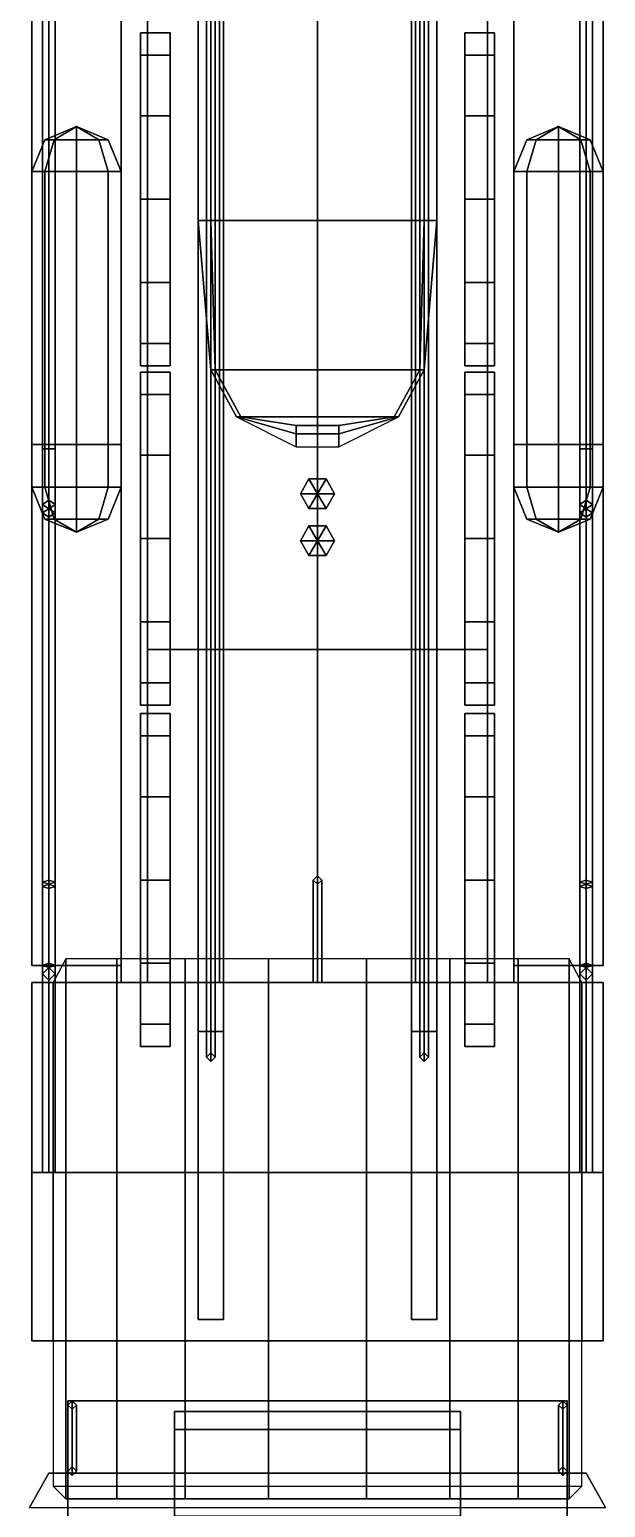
# Model space of a CAD drawing. Extents: x -1.4 to 1.4, y -13.4 to 5.2.
# Drawn here: x -1.35 to 1.35, y -6.08 to 0.84 of the extents above; entities that cross this region are included whole.
import ezdxf

# ---------------------------------------------------------------- set-up
doc = ezdxf.new("R2010")
doc.units = 0
doc.layers.get('0').update_dxf_attribs({"linetype": 'CONTINUOUS'})
doc.layers.add('WHEELS', color=2, linetype='CONTINUOUS')

msp = doc.modelspace()

# ---------------------------------------------------------------- linework, layer by layer
for points in [[(-0.7967, -3.62, 2.44), (-0.92, -3.62, 2.9), (-0.92, 3.84, 2.9), (-0.7967, 3.84, 2.44)], [(-0.46, -3.62, 2.1033), (-0.7967, -3.62, 2.44), (-0.7967, 3.84, 2.44), (-0.46, 3.84, 2.1033)], [(0, -3.62, 1.98), (-0.46, -3.62, 2.1033), (-0.46, 3.84, 2.1033), (0, 3.84, 1.98)], [(0.46, -3.62, 2.1033), (0, -3.62, 1.98), (0, 3.84, 1.98), (0.46, 3.84, 2.1033)], [(0.7967, -3.62, 2.44), (0.46, -3.62, 2.1033), (0.46, 3.84, 2.1033), (0.7967, 3.84, 2.44)], [(0.92, -3.62, 2.9), (0.7967, -3.62, 2.44), (0.7967, 3.84, 2.44), (0.92, 3.84, 2.9)], [(-1.34, 3.65, 2.3), (-1.34, 3.61, 2.25), (-1.34, -1.1, 2.25), (-1.34, -1.1, 2.3)], [(-0.92, -1.1, 2.3), (-0.92, 3.65, 2.3), (-1.34, 3.65, 2.3), (-1.34, -1.1, 2.3)], [(-0.92, -1.1, 2.25), (-0.92, 3.61, 2.25), (-0.92, 3.65, 2.3), (-0.92, -1.1, 2.3)], [(0.92, 3.65, 2.3), (0.92, 3.61, 2.25), (0.92, -1.1, 2.25), (0.92, -1.1, 2.3)], [(1.34, -1.1, 2.3), (1.34, 3.65, 2.3), (0.92, 3.65, 2.3), (0.92, -1.1, 2.3)], [(1.34, -1.1, 2.25), (1.34, 3.61, 2.25), (1.34, 3.65, 2.3), (1.34, -1.1, 2.3)], [(-0.56, 2.48, 1.19), (-0.56, 2.48, 0.33), (-0.56, -3.85, 0.33), (-0.56, -3.85, 1.19)], [(-0.44, -3.85, 1.19), (-0.44, 2.48, 1.19), (-0.56, 2.48, 1.19), (-0.56, -3.85, 1.19)], [(-0.44, -3.85, 0.33), (-0.44, 2.48, 0.33), (-0.44, 2.48, 1.19), (-0.44, -3.85, 1.19)], [(0.44, 2.48, 1.19), (0.44, 2.48, 0.33), (0.44, -3.85, 0.33), (0.44, -3.85, 1.19)], [(0.56, -3.85, 1.19), (0.56, 2.48, 1.19), (0.44, 2.48, 1.19), (0.44, -3.85, 1.19)], [(0.56, -3.85, 0.33), (0.56, 2.48, 0.33), (0.56, 2.48, 1.19), (0.56, -3.85, 1.19)], [(-0.92, -3.62, 2.9), (-0.7967, -3.62, 3.39), (-0.7967, 2.28, 3.39), (-0.92, 2.28, 2.9)], [(-0.7967, -2.06, 3.39), (-0.46, -2.06, 3.7267), (-0.46, 2.28, 3.7267), (-0.7967, 2.28, 3.39)], [(-0.52, -3.97, 0.22), (-0.5, -3.95, 0.24), (-0.5, 2.27, 0.24), (-0.52, 2.27, 0.22)], [(-0.5, -3.99, 0.2), (-0.52, -3.97, 0.22), (-0.52, 2.27, 0.22), (-0.5, 2.27, 0.2)], [(-0.5, -3.95, 0.24), (-0.48, -3.97, 0.22), (-0.48, 2.27, 0.22), (-0.5, 2.27, 0.24)], [(-0.48, -3.97, 0.22), (-0.5, -3.99, 0.2), (-0.5, 2.27, 0.2), (-0.48, 2.27, 0.22)], [(-0.46, -2.06, 3.7267), (0, -2.06, 3.85), (0, 2.28, 3.85), (-0.46, 2.28, 3.7267)], [(0, -2.06, 3.85), (0.46, -2.06, 3.7267), (0.46, 2.28, 3.7267), (0, 2.28, 3.85)], [(0.46, -2.06, 3.7267), (0.7967, -2.06, 3.39), (0.7967, 2.28, 3.39), (0.46, 2.28, 3.7267)], [(0.48, -3.97, 0.22), (0.5, -3.95, 0.24), (0.5, 2.27, 0.24), (0.48, 2.27, 0.22)], [(0.5, -3.99, 0.2), (0.48, -3.97, 0.22), (0.48, 2.27, 0.22), (0.5, 2.27, 0.2)], [(0.5, -3.95, 0.24), (0.52, -3.97, 0.22), (0.52, 2.27, 0.22), (0.5, 2.27, 0.24)], [(0.52, -3.97, 0.22), (0.5, -3.99, 0.2), (0.5, 2.27, 0.2), (0.52, 2.27, 0.22)], [(0.7967, -3.62, 3.39), (0.92, -3.62, 2.9), (0.92, 2.28, 2.9), (0.7967, 2.28, 3.39)], [(-0.56, 1.65, 3.93), (-0.56, 1.65, 3.62), (-0.56, -0.05, 3.62), (-0.56, -0.05, 3.93)], [(-0.5, 1.59, 3.98), (-0.56, 1.65, 3.93), (-0.56, -0.05, 3.93), (-0.5, -0.05, 3.98)], [(0.56, -0.05, 3.93), (0.56, 1.65, 3.93), (0.5, 1.59, 3.98), (0.5, -0.05, 3.98)], [(0.56, -0.05, 3.62), (0.56, 1.65, 3.62), (0.56, 1.65, 3.93), (0.56, -0.05, 3.93)], [(0.5, -0.05, 3.98), (0.5, 1.59, 3.98), (-0.5, 1.59, 3.98), (-0.5, -0.05, 3.98)], [(-1.13, 0.39, 1.88), (-1.235, 0.3285, 1.775), (-1.2785, 0.3285, 1.88), (-1.13, 0.39, 1.88)], [(-1.13, 0.39, 1.88), (-1.2785, 0.3285, 1.88), (-1.235, 0.3285, 1.985), (-1.13, 0.39, 1.88)], [(-1.13, 0.39, 1.88), (-1.13, 0.3285, 1.7315), (-1.235, 0.3285, 1.775), (-1.13, 0.39, 1.88)], [(-1.13, 0.39, 1.88), (-1.235, 0.3285, 1.985), (-1.13, 0.3285, 2.0285), (-1.13, 0.39, 1.88)], [(-1.13, 0.39, 1.88), (-0.9815, 0.3285, 1.88), (-1.025, 0.3285, 1.775), (-1.13, 0.39, 1.88)], [(-1.13, 0.39, 1.88), (-1.025, 0.3285, 1.775), (-1.13, 0.3285, 1.7315), (-1.13, 0.39, 1.88)], [(-1.13, 0.39, 1.88), (-1.13, 0.3285, 2.0285), (-1.025, 0.3285, 1.985), (-1.13, 0.39, 1.88)], [(-1.13, 0.39, 1.88), (-1.025, 0.3285, 1.985), (-0.9815, 0.3285, 1.88), (-1.13, 0.39, 1.88)], [(1.13, 0.39, 1.88), (1.025, 0.3285, 1.775), (0.9815, 0.3285, 1.88), (1.13, 0.39, 1.88)], [(1.13, 0.39, 1.88), (0.9815, 0.3285, 1.88), (1.025, 0.3285, 1.985), (1.13, 0.39, 1.88)], [(1.13, 0.39, 1.88), (1.13, 0.3285, 1.7315), (1.025, 0.3285, 1.775), (1.13, 0.39, 1.88)], [(1.13, 0.39, 1.88), (1.025, 0.3285, 1.985), (1.13, 0.3285, 2.0285), (1.13, 0.39, 1.88)], [(1.13, 0.39, 1.88), (1.2785, 0.3285, 1.88), (1.235, 0.3285, 1.775), (1.13, 0.39, 1.88)], [(1.13, 0.39, 1.88), (1.235, 0.3285, 1.775), (1.13, 0.3285, 1.7315), (1.13, 0.39, 1.88)], [(1.13, 0.39, 1.88), (1.13, 0.3285, 2.0285), (1.235, 0.3285, 1.985), (1.13, 0.39, 1.88)], [(1.13, 0.39, 1.88), (1.235, 0.3285, 1.985), (1.2785, 0.3285, 1.88), (1.13, 0.39, 1.88)], [(-1.235, 0.3285, 1.775), (-1.2785, 0.18, 1.7315), (-1.34, 0.18, 1.88), (-1.2785, 0.3285, 1.88)], [(-1.2785, 0.3285, 1.88), (-1.34, 0.18, 1.88), (-1.2785, 0.18, 2.0285), (-1.235, 0.3285, 1.985)], [(-1.13, 0.3285, 1.7315), (-1.13, 0.18, 1.67), (-1.2785, 0.18, 1.7315), (-1.235, 0.3285, 1.775)], [(-1.235, 0.3285, 1.985), (-1.2785, 0.18, 2.0285), (-1.13, 0.18, 2.09), (-1.13, 0.3285, 2.0285)], [(-1.025, 0.3285, 1.775), (-0.9815, 0.18, 1.7315), (-1.13, 0.18, 1.67), (-1.13, 0.3285, 1.7315)], [(-1.13, 0.3285, 2.0285), (-1.13, 0.18, 2.09), (-0.9815, 0.18, 2.0285), (-1.025, 0.3285, 1.985)], [(-0.9815, 0.3285, 1.88), (-0.92, 0.18, 1.88), (-0.9815, 0.18, 1.7315), (-1.025, 0.3285, 1.775)], [(-1.025, 0.3285, 1.985), (-0.9815, 0.18, 2.0285), (-0.92, 0.18, 1.88), (-0.9815, 0.3285, 1.88)], [(1.025, 0.3285, 1.775), (0.9815, 0.18, 1.7315), (0.92, 0.18, 1.88), (0.9815, 0.3285, 1.88)], [(0.9815, 0.3285, 1.88), (0.92, 0.18, 1.88), (0.9815, 0.18, 2.0285), (1.025, 0.3285, 1.985)], [(1.13, 0.3285, 1.7315), (1.13, 0.18, 1.67), (0.9815, 0.18, 1.7315), (1.025, 0.3285, 1.775)], [(1.025, 0.3285, 1.985), (0.9815, 0.18, 2.0285), (1.13, 0.18, 2.09), (1.13, 0.3285, 2.0285)], [(1.235, 0.3285, 1.775), (1.2785, 0.18, 1.7315), (1.13, 0.18, 1.67), (1.13, 0.3285, 1.7315)], [(1.13, 0.3285, 2.0285), (1.13, 0.18, 2.09), (1.2785, 0.18, 2.0285), (1.235, 0.3285, 1.985)], [(1.2785, 0.3285, 1.88), (1.34, 0.18, 1.88), (1.2785, 0.18, 1.7315), (1.235, 0.3285, 1.775)], [(1.235, 0.3285, 1.985), (1.2785, 0.18, 2.0285), (1.34, 0.18, 1.88), (1.2785, 0.3285, 1.88)], [(-1.34, -1.3, 1.88), (-1.2785, -1.3, 2.0285), (-1.2785, 0.18, 2.0285), (-1.34, 0.18, 1.88)], [(-1.2785, -1.3, 1.7315), (-1.34, -1.3, 1.88), (-1.34, 0.18, 1.88), (-1.2785, 0.18, 1.7315)], [(-1.2785, -1.3, 2.0285), (-1.13, -1.3, 2.09), (-1.13, 0.18, 2.09), (-1.2785, 0.18, 2.0285)], [(-1.13, -1.3, 1.67), (-1.2785, -1.3, 1.7315), (-1.2785, 0.18, 1.7315), (-1.13, 0.18, 1.67)], [(-1.13, -1.3, 2.09), (-0.9815, -1.3, 2.0285), (-0.9815, 0.18, 2.0285), (-1.13, 0.18, 2.09)], [(-0.9815, -1.3, 1.7315), (-1.13, -1.3, 1.67), (-1.13, 0.18, 1.67), (-0.9815, 0.18, 1.7315)], [(-0.9815, -1.3, 2.0285), (-0.92, -1.3, 1.88), (-0.92, 0.18, 1.88), (-0.9815, 0.18, 2.0285)], [(-0.92, -1.3, 1.88), (-0.9815, -1.3, 1.7315), (-0.9815, 0.18, 1.7315), (-0.92, 0.18, 1.88)], [(0.92, -1.3, 1.88), (0.9815, -1.3, 2.0285), (0.9815, 0.18, 2.0285), (0.92, 0.18, 1.88)], [(0.9815, -1.3, 1.7315), (0.92, -1.3, 1.88), (0.92, 0.18, 1.88), (0.9815, 0.18, 1.7315)], [(0.9815, -1.3, 2.0285), (1.13, -1.3, 2.09), (1.13, 0.18, 2.09), (0.9815, 0.18, 2.0285)], [(1.13, -1.3, 1.67), (0.9815, -1.3, 1.7315), (0.9815, 0.18, 1.7315), (1.13, 0.18, 1.67)], [(1.13, -1.3, 2.09), (1.2785, -1.3, 2.0285), (1.2785, 0.18, 2.0285), (1.13, 0.18, 2.09)], [(1.2785, -1.3, 1.7315), (1.13, -1.3, 1.67), (1.13, 0.18, 1.67), (1.2785, 0.18, 1.7315)], [(1.2785, -1.3, 2.0285), (1.34, -1.3, 1.88), (1.34, 0.18, 1.88), (1.2785, 0.18, 2.0285)], [(1.34, -1.3, 1.88), (1.2785, -1.3, 1.7315), (1.2785, 0.18, 1.7315), (1.34, 0.18, 1.88)], [(-0.56, -0.05, 3.93), (-0.56, -0.05, 3.62), (-0.5, -0.75, 3.68), (-0.5, -0.75, 3.93)], [(-0.5, -0.05, 3.98), (-0.56, -0.05, 3.93), (-0.5, -0.75, 3.93), (-0.48, -0.75, 3.98)], [(0.48, -0.75, 3.98), (0.5, -0.05, 3.98), (-0.5, -0.05, 3.98), (-0.48, -0.75, 3.98)], [(0.5, -0.75, 3.93), (0.56, -0.05, 3.93), (0.5, -0.05, 3.98), (0.48, -0.75, 3.98)], [(0.5, -0.75, 3.68), (0.56, -0.05, 3.62), (0.56, -0.05, 3.93), (0.5, -0.75, 3.93)], [(-0.5, -0.75, 3.68), (-0.38, -0.97, 3.74), (-0.38, -0.97, 3.93), (-0.5, -0.75, 3.93)], [(-0.5, -0.75, 3.93), (-0.38, -0.97, 3.93), (-0.36, -0.97, 3.98), (-0.48, -0.75, 3.98)], [(-0.48, -0.75, 3.98), (-0.36, -0.97, 3.98), (0.36, -0.97, 3.98), (0.48, -0.75, 3.98)], [(0.36, -0.97, 3.98), (0.38, -0.97, 3.93), (0.5, -0.75, 3.93), (0.48, -0.75, 3.98)], [(0.38, -0.97, 3.93), (0.38, -0.97, 3.74), (0.5, -0.75, 3.68), (0.5, -0.75, 3.93)], [(-0.38, -0.97, 3.93), (-0.38, -0.97, 3.74), (-0.1, -1.11, 3.85), (-0.1, -1.05, 3.93)], [(-0.36, -0.97, 3.98), (-0.38, -0.97, 3.93), (-0.1, -1.05, 3.93), (-0.1, -1.01, 3.98)], [(0.1, -1.01, 3.98), (0.36, -0.97, 3.98), (-0.36, -0.97, 3.98), (-0.1, -1.01, 3.98)], [(-0.1, -1.01, 3.98), (-0.1, -1.05, 3.93), (0.1, -1.05, 3.93), (0.1, -1.01, 3.98)], [(0.1, -1.11, 3.85), (0.38, -0.97, 3.74), (0.38, -0.97, 3.93), (0.1, -1.05, 3.93)], [(0.1, -1.05, 3.93), (0.38, -0.97, 3.93), (0.36, -0.97, 3.98), (0.1, -1.01, 3.98)], [(-1.34, -1.1, 2.49), (-1.34, -1.1, 2.44), (-1.34, -3.54, 2.44), (-1.34, -3.54, 2.49)], [(-0.92, -1.1, 2.49), (-0.92, -1.1, 2.3), (-1.34, -1.1, 2.3), (-1.34, -1.1, 2.49)], [(-0.92, -3.54, 2.49), (-0.92, -1.1, 2.49), (-1.34, -1.1, 2.49), (-1.34, -3.54, 2.49)], [(-0.92, -3.54, 2.44), (-0.92, -1.1, 2.44), (-0.92, -1.1, 2.49), (-0.92, -3.54, 2.49)], [(-0.1, -1.05, 3.93), (-0.1, -1.11, 3.85), (0.1, -1.11, 3.85), (0.1, -1.05, 3.93)], [(1.34, -1.1, 2.49), (1.34, -1.1, 2.3), (0.92, -1.1, 2.3), (0.92, -1.1, 2.49)], [(0.92, -1.1, 2.49), (0.92, -1.1, 2.44), (0.92, -3.54, 2.44), (0.92, -3.54, 2.49)], [(1.34, -3.54, 2.49), (1.34, -1.1, 2.49), (0.92, -1.1, 2.49), (0.92, -3.54, 2.49)], [(1.34, -3.54, 2.44), (1.34, -1.1, 2.44), (1.34, -1.1, 2.49), (1.34, -3.54, 2.49)], [(-1.29, -1.42, 2.26), (-1.26, -1.4, 2.29), (-1.26, -1.12, 2.13), (-1.29, -1.12, 2.1)], [(-1.26, -1.44, 2.23), (-1.29, -1.42, 2.26), (-1.29, -1.12, 2.1), (-1.26, -1.12, 2.07)], [(-1.29, -1.38, 2.32), (-1.26, -1.36, 2.35), (-1.26, -1.12, 2.19), (-1.29, -1.12, 2.16)], [(-1.26, -1.4, 2.29), (-1.29, -1.38, 2.32), (-1.29, -1.12, 2.16), (-1.26, -1.12, 2.13)], [(-1.26, -1.4, 2.29), (-1.23, -1.42, 2.26), (-1.23, -1.12, 2.1), (-1.26, -1.12, 2.13)], [(-1.23, -1.42, 2.26), (-1.26, -1.44, 2.23), (-1.26, -1.12, 2.07), (-1.23, -1.12, 2.1)], [(-1.26, -1.36, 2.35), (-1.23, -1.38, 2.32), (-1.23, -1.12, 2.16), (-1.26, -1.12, 2.19)], [(-1.23, -1.38, 2.32), (-1.26, -1.4, 2.29), (-1.26, -1.12, 2.13), (-1.23, -1.12, 2.16)], [(1.23, -1.42, 2.26), (1.26, -1.4, 2.29), (1.26, -1.12, 2.13), (1.23, -1.12, 2.1)], [(1.26, -1.44, 2.23), (1.23, -1.42, 2.26), (1.23, -1.12, 2.1), (1.26, -1.12, 2.07)], [(1.23, -1.38, 2.32), (1.26, -1.36, 2.35), (1.26, -1.12, 2.19), (1.23, -1.12, 2.16)], [(1.26, -1.4, 2.29), (1.23, -1.38, 2.32), (1.23, -1.12, 2.16), (1.26, -1.12, 2.13)], [(1.26, -1.4, 2.29), (1.29, -1.42, 2.26), (1.29, -1.12, 2.1), (1.26, -1.12, 2.13)], [(1.29, -1.42, 2.26), (1.26, -1.44, 2.23), (1.26, -1.12, 2.07), (1.29, -1.12, 2.1)], [(1.26, -1.36, 2.35), (1.29, -1.38, 2.32), (1.29, -1.12, 2.16), (1.26, -1.12, 2.19)], [(1.29, -1.38, 2.32), (1.26, -1.4, 2.29), (1.26, -1.12, 2.13), (1.29, -1.12, 2.16)], [(-1.235, -1.4485, 1.985), (-1.2785, -1.3, 2.0285), (-1.34, -1.3, 1.88), (-1.2785, -1.4485, 1.88)], [(-1.2785, -1.4485, 1.88), (-1.34, -1.3, 1.88), (-1.2785, -1.3, 1.7315), (-1.235, -1.4485, 1.775)], [(-1.13, -1.4485, 2.0285), (-1.13, -1.3, 2.09), (-1.2785, -1.3, 2.0285), (-1.235, -1.4485, 1.985)], [(-1.235, -1.4485, 1.775), (-1.2785, -1.3, 1.7315), (-1.13, -1.3, 1.67), (-1.13, -1.4485, 1.7315)], [(-1.025, -1.4485, 1.985), (-0.9815, -1.3, 2.0285), (-1.13, -1.3, 2.09), (-1.13, -1.4485, 2.0285)], [(-1.13, -1.4485, 1.7315), (-1.13, -1.3, 1.67), (-0.9815, -1.3, 1.7315), (-1.025, -1.4485, 1.775)], [(-0.9815, -1.4485, 1.88), (-0.92, -1.3, 1.88), (-0.9815, -1.3, 2.0285), (-1.025, -1.4485, 1.985)], [(-1.025, -1.4485, 1.775), (-0.9815, -1.3, 1.7315), (-0.92, -1.3, 1.88), (-0.9815, -1.4485, 1.88)], [(-0.04, -1.2607, 3.83), (-0.08, -1.33, 3.82), (-0.08, -1.33, 3.92), (-0.04, -1.2607, 3.92)], [(-0.04, -1.2607, 3.92), (-0.08, -1.33, 3.92), (0, -1.33, 4.02)], [(0.04, -1.2607, 3.83), (-0.04, -1.2607, 3.83), (-0.04, -1.2607, 3.92), (0.04, -1.2607, 3.92)], [(0.04, -1.2607, 3.92), (-0.04, -1.2607, 3.92), (0, -1.33, 4.02)], [(0.08, -1.33, 3.92), (0.04, -1.2607, 3.92), (0, -1.33, 4.02)], [(0.08, -1.33, 3.82), (0.04, -1.2607, 3.83), (0.04, -1.2607, 3.92), (0.08, -1.33, 3.92)], [(1.025, -1.4485, 1.985), (0.9815, -1.3, 2.0285), (0.92, -1.3, 1.88), (0.9815, -1.4485, 1.88)], [(0.9815, -1.4485, 1.88), (0.92, -1.3, 1.88), (0.9815, -1.3, 1.7315), (1.025, -1.4485, 1.775)], [(1.13, -1.4485, 2.0285), (1.13, -1.3, 2.09), (0.9815, -1.3, 2.0285), (1.025, -1.4485, 1.985)], [(1.025, -1.4485, 1.775), (0.9815, -1.3, 1.7315), (1.13, -1.3, 1.67), (1.13, -1.4485, 1.7315)], [(1.235, -1.4485, 1.985), (1.2785, -1.3, 2.0285), (1.13, -1.3, 2.09), (1.13, -1.4485, 2.0285)], [(1.13, -1.4485, 1.7315), (1.13, -1.3, 1.67), (1.2785, -1.3, 1.7315), (1.235, -1.4485, 1.775)], [(1.2785, -1.4485, 1.88), (1.34, -1.3, 1.88), (1.2785, -1.3, 2.0285), (1.235, -1.4485, 1.985)], [(1.235, -1.4485, 1.775), (1.2785, -1.3, 1.7315), (1.34, -1.3, 1.88), (1.2785, -1.4485, 1.88)], [(-1.29, -3.17, 2.32), (-1.26, -3.18, 2.35), (-1.26, -1.36, 2.35), (-1.29, -1.38, 2.32)], [(-1.26, -3.16, 2.29), (-1.29, -3.17, 2.32), (-1.29, -1.38, 2.32), (-1.26, -1.4, 2.29)], [(-1.26, -3.18, 2.35), (-1.23, -3.17, 2.32), (-1.23, -1.38, 2.32), (-1.26, -1.36, 2.35)], [(-1.23, -3.17, 2.32), (-1.26, -3.16, 2.29), (-1.26, -1.4, 2.29), (-1.23, -1.38, 2.32)], [(-0.08, -1.33, 3.82), (-0.04, -1.3993, 3.83), (-0.04, -1.3993, 3.92), (-0.08, -1.33, 3.92)], [(-0.08, -1.33, 3.92), (-0.04, -1.3993, 3.92), (0, -1.33, 4.02)], [(-0.04, -1.3993, 3.92), (0.04, -1.3993, 3.92), (0, -1.33, 4.02)], [(0.04, -1.3993, 3.92), (0.08, -1.33, 3.92), (0, -1.33, 4.02)], [(0.04, -1.3993, 3.83), (0.08, -1.33, 3.82), (0.08, -1.33, 3.92), (0.04, -1.3993, 3.92)], [(1.23, -3.17, 2.32), (1.26, -3.18, 2.35), (1.26, -1.36, 2.35), (1.23, -1.38, 2.32)], [(1.26, -3.16, 2.29), (1.23, -3.17, 2.32), (1.23, -1.38, 2.32), (1.26, -1.4, 2.29)], [(1.26, -3.18, 2.35), (1.29, -3.17, 2.32), (1.29, -1.38, 2.32), (1.26, -1.36, 2.35)], [(1.29, -3.17, 2.32), (1.26, -3.16, 2.29), (1.26, -1.4, 2.29), (1.29, -1.38, 2.32)], [(-1.29, -3.15, 2.26), (-1.26, -3.16, 2.29), (-1.26, -1.4, 2.29), (-1.29, -1.42, 2.26)], [(-1.26, -3.14, 2.23), (-1.29, -3.15, 2.26), (-1.29, -1.42, 2.26), (-1.26, -1.44, 2.23)], [(-1.13, -1.51, 1.88), (-1.235, -1.4485, 1.985), (-1.2785, -1.4485, 1.88), (-1.13, -1.51, 1.88)], [(-1.13, -1.51, 1.88), (-1.2785, -1.4485, 1.88), (-1.235, -1.4485, 1.775), (-1.13, -1.51, 1.88)], [(-1.26, -3.16, 2.29), (-1.23, -3.15, 2.26), (-1.23, -1.42, 2.26), (-1.26, -1.4, 2.29)], [(-1.23, -3.15, 2.26), (-1.26, -3.14, 2.23), (-1.26, -1.44, 2.23), (-1.23, -1.42, 2.26)], [(-1.13, -1.51, 1.88), (-1.13, -1.4485, 2.0285), (-1.235, -1.4485, 1.985), (-1.13, -1.51, 1.88)], [(-1.13, -1.51, 1.88), (-1.235, -1.4485, 1.775), (-1.13, -1.4485, 1.7315), (-1.13, -1.51, 1.88)], [(-1.13, -1.51, 1.88), (-0.9815, -1.4485, 1.88), (-1.025, -1.4485, 1.985), (-1.13, -1.51, 1.88)], [(-1.13, -1.51, 1.88), (-1.025, -1.4485, 1.985), (-1.13, -1.4485, 2.0285), (-1.13, -1.51, 1.88)], [(-1.13, -1.51, 1.88), (-1.13, -1.4485, 1.7315), (-1.025, -1.4485, 1.775), (-1.13, -1.51, 1.88)], [(-1.13, -1.51, 1.88), (-1.025, -1.4485, 1.775), (-0.9815, -1.4485, 1.88), (-1.13, -1.51, 1.88)], [(-0.04, -1.3993, 3.83), (0.04, -1.3993, 3.83), (0.04, -1.3993, 3.92), (-0.04, -1.3993, 3.92)], [(1.13, -1.51, 1.88), (1.025, -1.4485, 1.985), (0.9815, -1.4485, 1.88), (1.13, -1.51, 1.88)], [(1.13, -1.51, 1.88), (0.9815, -1.4485, 1.88), (1.025, -1.4485, 1.775), (1.13, -1.51, 1.88)], [(1.13, -1.51, 1.88), (1.13, -1.4485, 2.0285), (1.025, -1.4485, 1.985), (1.13, -1.51, 1.88)], [(1.13, -1.51, 1.88), (1.025, -1.4485, 1.775), (1.13, -1.4485, 1.7315), (1.13, -1.51, 1.88)], [(1.13, -1.51, 1.88), (1.2785, -1.4485, 1.88), (1.235, -1.4485, 1.985), (1.13, -1.51, 1.88)], [(1.13, -1.51, 1.88), (1.235, -1.4485, 1.985), (1.13, -1.4485, 2.0285), (1.13, -1.51, 1.88)], [(1.13, -1.51, 1.88), (1.13, -1.4485, 1.7315), (1.235, -1.4485, 1.775), (1.13, -1.51, 1.88)], [(1.13, -1.51, 1.88), (1.235, -1.4485, 1.775), (1.2785, -1.4485, 1.88), (1.13, -1.51, 1.88)], [(1.23, -3.15, 2.26), (1.26, -3.16, 2.29), (1.26, -1.4, 2.29), (1.23, -1.42, 2.26)], [(1.26, -3.14, 2.23), (1.23, -3.15, 2.26), (1.23, -1.42, 2.26), (1.26, -1.44, 2.23)], [(1.26, -3.16, 2.29), (1.29, -3.15, 2.26), (1.29, -1.42, 2.26), (1.26, -1.4, 2.29)], [(1.29, -3.15, 2.26), (1.26, -3.14, 2.23), (1.26, -1.44, 2.23), (1.29, -1.42, 2.26)], [(-0.04, -1.4807, 3.83), (-0.08, -1.55, 3.82), (-0.08, -1.55, 3.92), (-0.04, -1.4807, 3.92)], [(-0.04, -1.4807, 3.92), (-0.08, -1.55, 3.92), (0, -1.55, 4.02)], [(0.04, -1.4807, 3.83), (-0.04, -1.4807, 3.83), (-0.04, -1.4807, 3.92), (0.04, -1.4807, 3.92)], [(0.04, -1.4807, 3.92), (-0.04, -1.4807, 3.92), (0, -1.55, 4.02)], [(0.08, -1.55, 3.92), (0.04, -1.4807, 3.92), (0, -1.55, 4.02)], [(0.08, -1.55, 3.82), (0.04, -1.4807, 3.83), (0.04, -1.4807, 3.92), (0.08, -1.55, 3.92)], [(-0.08, -1.55, 3.82), (-0.04, -1.6193, 3.83), (-0.04, -1.6193, 3.92), (-0.08, -1.55, 3.92)], [(-0.08, -1.55, 3.92), (-0.04, -1.6193, 3.92), (0, -1.55, 4.02)], [(-0.04, -1.6193, 3.92), (0.04, -1.6193, 3.92), (0, -1.55, 4.02)], [(0.04, -1.6193, 3.92), (0.08, -1.55, 3.92), (0, -1.55, 4.02)], [(0.04, -1.6193, 3.83), (0.08, -1.55, 3.82), (0.08, -1.55, 3.92), (0.04, -1.6193, 3.92)], [(-0.04, -1.6193, 3.83), (0.04, -1.6193, 3.83), (0.04, -1.6193, 3.92), (-0.04, -1.6193, 3.92)], [(-0.7967, -3.62, 3.39), (-0.46, -3.62, 3.6567), (-0.46, -2.06, 3.7267), (-0.7967, -2.06, 3.39)], [(-0.46, -3.62, 3.6567), (0, -3.62, 3.78), (0, -2.06, 3.85), (-0.46, -2.06, 3.7267)], [(0, -3.62, 3.78), (0.46, -3.62, 3.6567), (0.46, -2.06, 3.7267), (0, -2.06, 3.85)], [(0.46, -3.62, 3.6567), (0.7967, -3.62, 3.39), (0.7967, -2.06, 3.39), (0.46, -2.06, 3.7267)], [(-1.26, -3.53, 1.74), (-1.29, -3.54, 1.77), (-1.29, -3.15, 2.26), (-1.26, -3.14, 2.23)], [(-1.29, -3.54, 1.77), (-1.26, -3.55, 1.8), (-1.26, -3.16, 2.29), (-1.29, -3.15, 2.26)], [(-1.26, -3.55, 1.8), (-1.29, -3.58, 1.83), (-1.29, -3.17, 2.32), (-1.26, -3.16, 2.29)], [(-1.29, -3.58, 1.83), (-1.26, -3.61, 1.86), (-1.26, -3.18, 2.35), (-1.29, -3.17, 2.32)], [(-1.23, -3.54, 1.77), (-1.26, -3.53, 1.74), (-1.26, -3.14, 2.23), (-1.23, -3.15, 2.26)], [(-1.26, -3.55, 1.8), (-1.23, -3.54, 1.77), (-1.23, -3.15, 2.26), (-1.26, -3.16, 2.29)], [(-1.23, -3.58, 1.83), (-1.26, -3.55, 1.8), (-1.26, -3.16, 2.29), (-1.23, -3.17, 2.32)], [(-1.26, -3.61, 1.86), (-1.23, -3.58, 1.83), (-1.23, -3.17, 2.32), (-1.26, -3.18, 2.35)], [(-0.02, -3.14, 3.91), (0, -3.12, 3.91), (0, -3.12, 3.8), (-0.02, -3.14, 3.79)], [(0, -3.12, 3.91), (-0.02, -3.14, 3.91), (0, -3.16, 3.91), (0.02, -3.14, 3.91)], [(0, -3.16, 3.91), (-0.02, -3.14, 3.91), (-0.02, -3.14, 3.79), (0, -3.16, 3.8)], [(-0.02, -3.14, 3.87), (0, -3.16, 3.85), (0, -3.62, 3.85), (-0.02, -3.62, 3.87)], [(0, -3.16, 3.89), (-0.02, -3.14, 3.87), (-0.02, -3.62, 3.87), (0, -3.62, 3.89)], [(0, -3.12, 3.91), (0.02, -3.14, 3.91), (0.02, -3.14, 3.79), (0, -3.12, 3.8)], [(0.02, -3.14, 3.91), (0, -3.16, 3.91), (0, -3.16, 3.8), (0.02, -3.14, 3.79)], [(0, -3.16, 3.85), (0.02, -3.14, 3.87), (0.02, -3.62, 3.87), (0, -3.62, 3.85)], [(0.02, -3.14, 3.87), (0, -3.16, 3.89), (0, -3.62, 3.89), (0.02, -3.62, 3.87)], [(1.26, -3.53, 1.74), (1.23, -3.54, 1.77), (1.23, -3.15, 2.26), (1.26, -3.14, 2.23)], [(1.23, -3.54, 1.77), (1.26, -3.55, 1.8), (1.26, -3.16, 2.29), (1.23, -3.15, 2.26)], [(1.26, -3.55, 1.8), (1.23, -3.58, 1.83), (1.23, -3.17, 2.32), (1.26, -3.16, 2.29)], [(1.23, -3.58, 1.83), (1.26, -3.61, 1.86), (1.26, -3.18, 2.35), (1.23, -3.17, 2.32)], [(1.29, -3.54, 1.77), (1.26, -3.53, 1.74), (1.26, -3.14, 2.23), (1.29, -3.15, 2.26)], [(1.26, -3.55, 1.8), (1.29, -3.54, 1.77), (1.29, -3.15, 2.26), (1.26, -3.16, 2.29)], [(1.29, -3.58, 1.83), (1.26, -3.55, 1.8), (1.26, -3.16, 2.29), (1.29, -3.17, 2.32)], [(1.26, -3.61, 1.86), (1.29, -3.58, 1.83), (1.29, -3.17, 2.32), (1.26, -3.18, 2.35)], [(-1.26, -4.51, 1.74), (-1.29, -4.51, 1.77), (-1.29, -3.54, 1.77), (-1.26, -3.53, 1.74)], [(-1.23, -4.51, 1.77), (-1.26, -4.51, 1.74), (-1.26, -3.53, 1.74), (-1.23, -3.54, 1.77)], [(-1.18, -6.04, 3.56), (-1.18, -3.51, 3.56), (-1.24, -3.62, 3.5), (-1.24, -5.98, 3.5)], [(-0.94, -3.51, 3.74), (-1.18, -3.51, 3.56), (-1.18, -6.04, 3.56), (-0.94, -6.04, 3.74)], [(-0.62, -6.04, 3.88), (-0.62, -3.51, 3.88), (-0.94, -3.51, 3.74), (-0.94, -6.04, 3.74)], [(-0.23, -3.51, 3.99), (-0.62, -3.51, 3.88), (-0.62, -6.04, 3.88), (-0.23, -6.04, 3.99)], [(0.23, -6.04, 3.99), (0.23, -3.51, 3.99), (-0.23, -3.51, 3.99), (-0.23, -6.04, 3.99)], [(0.62, -6.04, 3.88), (0.62, -3.51, 3.88), (0.23, -3.51, 3.99), (0.23, -6.04, 3.99)], [(0.94, -3.51, 3.74), (0.62, -3.51, 3.88), (0.62, -6.04, 3.88), (0.94, -6.04, 3.74)], [(1.18, -6.04, 3.56), (1.18, -3.51, 3.56), (0.94, -3.51, 3.74), (0.94, -6.04, 3.74)], [(1.24, -3.62, 3.5), (1.18, -3.51, 3.56), (1.18, -6.04, 3.56), (1.24, -5.98, 3.5)], [(1.26, -4.51, 1.74), (1.23, -4.51, 1.77), (1.23, -3.54, 1.77), (1.26, -3.53, 1.74)], [(1.29, -4.51, 1.77), (1.26, -4.51, 1.74), (1.26, -3.53, 1.74), (1.29, -3.54, 1.77)], [(-1.34, -3.54, 2.49), (-1.34, -3.54, 2.44), (-0.92, -3.54, 2.44), (-0.92, -3.54, 2.49)], [(-1.29, -4.51, 1.77), (-1.26, -4.51, 1.8), (-1.26, -3.55, 1.8), (-1.29, -3.54, 1.77)], [(-1.26, -4.51, 1.8), (-1.29, -4.51, 1.83), (-1.29, -3.58, 1.83), (-1.26, -3.55, 1.8)], [(-1.29, -4.51, 1.83), (-1.26, -4.51, 1.86), (-1.26, -3.61, 1.86), (-1.29, -3.58, 1.83)], [(-1.26, -4.51, 1.8), (-1.23, -4.51, 1.77), (-1.23, -3.54, 1.77), (-1.26, -3.55, 1.8)], [(-1.23, -4.51, 1.83), (-1.26, -4.51, 1.8), (-1.26, -3.55, 1.8), (-1.23, -3.58, 1.83)], [(-1.26, -4.51, 1.86), (-1.23, -4.51, 1.83), (-1.23, -3.58, 1.83), (-1.26, -3.61, 1.86)], [(0.92, -3.54, 2.49), (0.92, -3.54, 2.44), (1.34, -3.54, 2.44), (1.34, -3.54, 2.49)], [(1.23, -4.51, 1.77), (1.26, -4.51, 1.8), (1.26, -3.55, 1.8), (1.23, -3.54, 1.77)], [(1.26, -4.51, 1.8), (1.23, -4.51, 1.83), (1.23, -3.58, 1.83), (1.26, -3.55, 1.8)], [(1.23, -4.51, 1.83), (1.26, -4.51, 1.86), (1.26, -3.61, 1.86), (1.23, -3.58, 1.83)], [(1.26, -4.51, 1.8), (1.29, -4.51, 1.77), (1.29, -3.54, 1.77), (1.26, -3.55, 1.8)], [(1.29, -4.51, 1.83), (1.26, -4.51, 1.8), (1.26, -3.55, 1.8), (1.29, -3.58, 1.83)], [(1.26, -4.51, 1.86), (1.29, -4.51, 1.83), (1.29, -3.58, 1.83), (1.26, -3.61, 1.86)], [(-1.34, -3.62, 3.34), (-1.34, -3.62, 1.94), (-1.34, -5.3, 1.94), (-1.34, -5.3, 3.34)], [(1.34, -3.62, 3.34), (1.34, -3.62, 1.94), (-1.34, -3.62, 1.94), (-1.34, -3.62, 3.34)], [(-1.24, -3.62, 3.5), (-1.34, -3.62, 3.34), (-1.34, -5.3, 3.34), (-1.24, -5.3, 3.5)], [(1.24, -3.62, 3.5), (1.34, -3.62, 3.34), (-1.34, -3.62, 3.34), (-1.24, -3.62, 3.5)], [(1.34, -3.62, 3.34), (-1.34, -3.62, 3.34), (-1.24, -3.62, 3.5), (1.24, -3.62, 3.5)], [(1.24, -3.62, 3.5), (-1.24, -3.62, 3.5), (-1.18, -3.62, 3.56), (1.18, -3.62, 3.56)], [(1.18, -3.62, 3.56), (-1.18, -3.62, 3.56), (-0.94, -3.62, 3.74), (0.94, -3.62, 3.74)], [(0.94, -3.62, 3.74), (-0.94, -3.62, 3.74), (-0.62, -3.62, 3.88), (0.62, -3.62, 3.88)], [(0.62, -3.62, 3.88), (-0.62, -3.62, 3.88), (-0.23, -3.62, 3.99), (0.23, -3.62, 3.99)], [(1.34, -5.3, 3.34), (1.34, -3.62, 3.34), (1.24, -3.62, 3.5), (1.24, -5.3, 3.5)], [(1.34, -5.3, 1.94), (1.34, -3.62, 1.94), (1.34, -3.62, 3.34), (1.34, -5.3, 3.34)], [(-0.56, -3.85, 1.19), (-0.56, -3.85, 0.33), (-0.44, -3.85, 0.33), (-0.44, -3.85, 0.81)], [(-0.56, -3.85, 1.19), (-0.56, -3.85, 0.81), (-0.56, -5.2, 0.81), (-0.56, -5.2, 1.19)], [(-0.44, -5.2, 1.19), (-0.44, -3.85, 1.19), (-0.56, -3.85, 1.19), (-0.56, -5.2, 1.19)], [(-0.44, -5.2, 0.81), (-0.44, -3.85, 0.81), (-0.44, -3.85, 1.19), (-0.44, -5.2, 1.19)], [(0.44, -3.85, 0.81), (0.44, -3.85, 0.33), (0.56, -3.85, 0.33), (0.56, -3.85, 1.19)], [(0.44, -3.85, 1.19), (0.44, -3.85, 0.81), (0.44, -5.2, 0.81), (0.44, -5.2, 1.19)], [(0.56, -5.2, 1.19), (0.56, -3.85, 1.19), (0.44, -3.85, 1.19), (0.44, -5.2, 1.19)], [(0.56, -5.2, 0.81), (0.56, -3.85, 0.81), (0.56, -3.85, 1.19), (0.56, -5.2, 1.19)], [(-0.5, -3.95, 0.24), (-0.52, -3.97, 0.22), (-0.52, -3.97, 0.81), (-0.5, -3.95, 0.81)], [(-0.52, -3.97, 0.22), (-0.5, -3.99, 0.2), (-0.5, -3.99, 0.81), (-0.52, -3.97, 0.81)], [(-0.48, -3.97, 0.22), (-0.5, -3.95, 0.24), (-0.5, -3.95, 0.81), (-0.48, -3.97, 0.81)], [(-0.5, -3.99, 0.2), (-0.48, -3.97, 0.22), (-0.48, -3.97, 0.81), (-0.5, -3.99, 0.81)], [(0.5, -3.95, 0.24), (0.48, -3.97, 0.22), (0.48, -3.97, 0.81), (0.5, -3.95, 0.81)], [(0.48, -3.97, 0.22), (0.5, -3.99, 0.2), (0.5, -3.99, 0.81), (0.48, -3.97, 0.81)], [(0.52, -3.97, 0.22), (0.5, -3.95, 0.24), (0.5, -3.95, 0.81), (0.52, -3.97, 0.81)], [(0.5, -3.99, 0.2), (0.52, -3.97, 0.22), (0.52, -3.97, 0.81), (0.5, -3.99, 0.81)], [(-1.34, -4.51, 1.94), (-1.34, -4.51, 1.73), (-1.34, -5.3, 1.73), (-1.34, -5.3, 1.94)], [(1.34, -4.51, 1.94), (1.34, -4.51, 1.73), (-1.34, -4.51, 1.73), (-1.34, -4.51, 1.94)], [(1.34, -5.3, 1.73), (1.34, -4.51, 1.73), (1.34, -4.51, 1.94), (1.34, -5.3, 1.94)], [(-0.56, -5.2, 1.19), (-0.56, -5.2, 0.81), (-0.44, -5.2, 0.81), (-0.44, -5.2, 1.19)], [(0.44, -5.2, 1.19), (0.44, -5.2, 0.81), (0.56, -5.2, 0.81), (0.56, -5.2, 1.19)], [(-1.34, -5.3, 3.34), (-1.34, -5.3, 1.73), (1.34, -5.3, 1.73), (1.34, -5.3, 3.34)], [(-1.24, -5.3, 3.5), (-1.34, -5.3, 3.34), (1.34, -5.3, 3.34), (1.24, -5.3, 3.5)], [(-1.17, -5.58, 1.25), (-1.17, -5.58, 0.97), (-1.17, -12.92, 0.97), (-1.17, -12.92, 1.25)], [(1.17, -12.92, 1.25), (1.17, -5.58, 1.25), (-1.17, -5.58, 1.25), (-1.17, -12.92, 1.25)], [(1.17, -5.58, 1.25), (1.17, -5.58, 0.97), (-1.17, -5.58, 0.97), (-1.17, -5.58, 1.25)], [(-1.15, -5.58, 0.41), (-1.17, -5.6, 0.43), (-1.17, -5.6, 0.97), (-1.15, -5.58, 0.97)], [(-1.17, -5.6, 0.43), (-1.15, -5.58, 0.41), (-1.15, -5.93, 0.41), (-1.17, -5.91, 0.43)], [(-1.17, -5.6, 0.43), (-1.15, -5.62, 0.45), (-1.15, -5.62, 0.97), (-1.17, -5.6, 0.97)], [(-1.15, -5.62, 0.45), (-1.17, -5.6, 0.43), (-1.17, -5.91, 0.43), (-1.15, -5.89, 0.45)], [(-1.17, -5.6, 0.8), (-1.15, -5.62, 0.78), (-1.15, -5.89, 0.78), (-1.17, -5.91, 0.8)], [(-1.15, -5.62, 0.82), (-1.17, -5.6, 0.8), (-1.17, -5.91, 0.8), (-1.15, -5.89, 0.82)], [(-1.13, -5.6, 0.43), (-1.15, -5.58, 0.41), (-1.15, -5.58, 0.97), (-1.13, -5.6, 0.97)], [(-1.15, -5.58, 0.41), (-1.13, -5.6, 0.43), (-1.13, -5.91, 0.43), (-1.15, -5.93, 0.41)], [(-1.15, -5.62, 0.45), (-1.13, -5.6, 0.43), (-1.13, -5.6, 0.97), (-1.15, -5.62, 0.97)], [(-1.13, -5.6, 0.43), (-1.15, -5.62, 0.45), (-1.15, -5.89, 0.45), (-1.13, -5.91, 0.43)], [(-1.15, -5.62, 0.78), (-1.13, -5.6, 0.8), (-1.13, -5.91, 0.8), (-1.15, -5.89, 0.78)], [(-1.13, -5.6, 0.8), (-1.15, -5.62, 0.82), (-1.15, -5.89, 0.82), (-1.13, -5.91, 0.8)], [(1.15, -5.58, 0.41), (1.13, -5.6, 0.43), (1.13, -5.6, 0.97), (1.15, -5.58, 0.97)], [(1.13, -5.6, 0.43), (1.15, -5.58, 0.41), (1.15, -5.93, 0.41), (1.13, -5.91, 0.43)], [(1.13, -5.6, 0.43), (1.15, -5.62, 0.45), (1.15, -5.62, 0.97), (1.13, -5.6, 0.97)], [(1.15, -5.62, 0.45), (1.13, -5.6, 0.43), (1.13, -5.91, 0.43), (1.15, -5.89, 0.45)], [(1.15, -5.62, 0.82), (1.13, -5.6, 0.8), (1.13, -5.91, 0.8), (1.15, -5.89, 0.82)], [(1.13, -5.6, 0.8), (1.15, -5.62, 0.78), (1.15, -5.89, 0.78), (1.13, -5.91, 0.8)], [(1.17, -5.6, 0.43), (1.15, -5.58, 0.41), (1.15, -5.58, 0.97), (1.17, -5.6, 0.97)], [(1.15, -5.58, 0.41), (1.17, -5.6, 0.43), (1.17, -5.91, 0.43), (1.15, -5.93, 0.41)], [(1.15, -5.62, 0.45), (1.17, -5.6, 0.43), (1.17, -5.6, 0.97), (1.15, -5.62, 0.97)], [(1.17, -5.6, 0.43), (1.15, -5.62, 0.45), (1.15, -5.89, 0.45), (1.17, -5.91, 0.43)], [(1.17, -5.6, 0.8), (1.15, -5.62, 0.82), (1.15, -5.89, 0.82), (1.17, -5.91, 0.8)], [(1.15, -5.62, 0.78), (1.17, -5.6, 0.8), (1.17, -5.91, 0.8), (1.15, -5.89, 0.78)], [(1.17, -12.92, 0.97), (1.17, -5.58, 0.97), (1.17, -5.58, 1.25), (1.17, -12.92, 1.25)], [(-0.67, -5.63, 3.11), (-0.67, -5.7149, 3.3151), (0.67, -5.7149, 3.3151), (0.67, -5.63, 3.11)], [(-0.67, -5.7149, 2.9049), (-0.67, -5.63, 3.11), (0.67, -5.63, 3.11), (0.67, -5.7149, 2.9049)], [(-0.67, -5.7149, 3.3151), (-0.67, -5.63, 3.11), (-0.67, -5.7149, 2.9049), (-0.67, -5.92, 2.82)], [(0.67, -5.92, 2.82), (0.67, -5.7149, 2.9049), (0.67, -5.63, 3.11), (0.67, -5.7149, 3.3151)], [(-0.67, -5.7149, 3.3151), (-0.67, -5.92, 3.4), (0.67, -5.92, 3.4), (0.67, -5.7149, 3.3151)], [(-0.67, -5.92, 2.82), (-0.67, -5.7149, 2.9049), (0.67, -5.7149, 2.9049), (0.67, -5.92, 2.82)], [(-0.67, -5.92, 3.4), (-0.67, -5.7149, 3.3151), (-0.67, -5.92, 2.82)], [(0.67, -5.92, 2.82), (0.67, -5.92, 2.82), (0.67, -5.7149, 3.3151), (0.67, -5.92, 3.4)], [(-1.26, -5.92, 1.25), (-1.35, -6.08, 1.25), (-1.35, -6.08, 3.11), (-1.26, -5.92, 3.11)], [(-1.26, -5.92, 3.11), (-1.35, -6.08, 3.11), (1.35, -6.08, 3.11), (1.26, -5.92, 3.11)], [(1.26, -5.92, 3.11), (1.26, -5.92, 1.25), (-1.26, -5.92, 1.25), (-1.26, -5.92, 3.11)], [(-1.15, -5.89, 0.45), (-1.17, -5.91, 0.43), (-1.17, -5.91, 0.97), (-1.15, -5.89, 0.97)], [(-1.17, -5.91, 0.43), (-1.15, -5.93, 0.41), (-1.15, -5.93, 0.97), (-1.17, -5.91, 0.97)], [(-1.13, -5.91, 0.43), (-1.15, -5.89, 0.45), (-1.15, -5.89, 0.97), (-1.13, -5.91, 0.97)], [(-1.15, -5.93, 0.41), (-1.13, -5.91, 0.43), (-1.13, -5.91, 0.97), (-1.15, -5.93, 0.97)], [(-0.67, -5.92, 3.4), (-0.67, -6.12, 3.3172), (0.67, -6.12, 3.3172), (0.67, -5.92, 3.4)], [(-0.67, -5.92, 3.4), (-0.67, -5.92, 3.11), (-0.67, -6.12, 3.11), (-0.67, -6.12, 3.3172)], [(0.67, -6.12, 3.11), (0.67, -5.92, 3.11), (0.67, -5.92, 3.4), (0.67, -6.12, 3.3172)], [(1.15, -5.89, 0.45), (1.13, -5.91, 0.43), (1.13, -5.91, 0.97), (1.15, -5.89, 0.97)], [(1.13, -5.91, 0.43), (1.15, -5.93, 0.41), (1.15, -5.93, 0.97), (1.13, -5.91, 0.97)], [(1.17, -5.91, 0.43), (1.15, -5.89, 0.45), (1.15, -5.89, 0.97), (1.17, -5.91, 0.97)], [(1.15, -5.93, 0.41), (1.17, -5.91, 0.43), (1.17, -5.91, 0.97), (1.15, -5.93, 0.97)], [(1.35, -6.08, 3.11), (1.35, -6.08, 1.25), (1.26, -5.92, 1.25), (1.26, -5.92, 3.11)], [(1.24, -5.98, 3.5), (1.18, -6.04, 3.56), (-1.18, -6.04, 3.56), (-1.24, -5.98, 3.5)], [(-0.94, -6.04, 3.74), (-1.18, -6.04, 3.56), (1.18, -6.04, 3.56), (0.94, -6.04, 3.74)], [(0.94, -6.04, 3.74), (0.62, -6.04, 3.88), (-0.62, -6.04, 3.88), (-0.94, -6.04, 3.74)], [(-0.23, -6.04, 3.99), (-0.62, -6.04, 3.88), (0.62, -6.04, 3.88), (0.23, -6.04, 3.99)]]:
    msp.add_3dface(points)
at = {"color": 1}
for points in [[(-1.29, -1.12, 2.1), (-1.26, -1.12, 2.13), (-1.26, 3.31, 2.13), (-1.29, 3.34, 2.1)], [(-1.26, -1.12, 2.07), (-1.29, -1.12, 2.1), (-1.29, 3.34, 2.1), (-1.26, 3.31, 2.07)], [(-1.29, -1.12, 2.16), (-1.26, -1.12, 2.19), (-1.26, 3.31, 2.19), (-1.29, 3.34, 2.16)], [(-1.26, -1.12, 2.13), (-1.29, -1.12, 2.16), (-1.29, 3.34, 2.16), (-1.26, 3.31, 2.13)], [(1.26, -1.12, 2.13), (1.29, -1.12, 2.1), (1.29, 3.34, 2.1), (1.26, 3.31, 2.13)], [(1.29, -1.12, 2.1), (1.26, -1.12, 2.07), (1.26, 3.31, 2.07), (1.29, 3.34, 2.1)], [(1.26, -1.12, 2.19), (1.29, -1.12, 2.16), (1.29, 3.34, 2.16), (1.26, 3.31, 2.19)], [(1.29, -1.12, 2.16), (1.26, -1.12, 2.13), (1.26, 3.31, 2.13), (1.29, 3.34, 2.16)], [(-1.26, -1.12, 2.13), (-1.23, -1.12, 2.1), (-1.23, 3.28, 2.1), (-1.26, 3.31, 2.13)], [(-1.23, -1.12, 2.1), (-1.26, -1.12, 2.07), (-1.26, 3.31, 2.07), (-1.23, 3.28, 2.1)], [(-1.26, -1.12, 2.19), (-1.23, -1.12, 2.16), (-1.23, 3.28, 2.16), (-1.26, 3.31, 2.19)], [(-1.23, -1.12, 2.16), (-1.26, -1.12, 2.13), (-1.26, 3.31, 2.13), (-1.23, 3.28, 2.16)], [(1.23, -1.12, 2.1), (1.26, -1.12, 2.13), (1.26, 3.31, 2.13), (1.23, 3.28, 2.1)], [(1.26, -1.12, 2.07), (1.23, -1.12, 2.1), (1.23, 3.28, 2.1), (1.26, 3.31, 2.07)], [(1.23, -1.12, 2.16), (1.26, -1.12, 2.19), (1.26, 3.31, 2.19), (1.23, 3.28, 2.16)], [(1.26, -1.12, 2.13), (1.23, -1.12, 2.16), (1.23, 3.28, 2.16), (1.26, 3.31, 2.13)]]:
    msp.add_3dface(points, dxfattribs=at)
at = {"layer": 'WHEELS'}
for points in [[(-0.69, 0.83, 0.74), (-0.69, 0.7255, 0.35), (-0.83, 0.7255, 0.35), (-0.83, 0.83, 0.74)], [(-0.83, -0.6255, 1.13), (-0.83, 0.83, 0.74), (-0.83, 0.7255, 0.35), (-0.83, -0.73, 0.74)], [(-0.83, -0.34, 1.4155), (-0.83, 0.7255, 1.13), (-0.83, 0.83, 0.74), (-0.83, -0.6255, 1.13)], [(-0.69, 0.7255, 1.13), (-0.69, 0.83, 0.74), (-0.83, 0.83, 0.74), (-0.83, 0.7255, 1.13)], [(0.69, 0.7255, 0.35), (0.69, 0.83, 0.74), (0.83, 0.83, 0.74), (0.83, 0.7255, 0.35)], [(0.69, 0.83, 0.74), (0.69, 0.7255, 1.13), (0.83, 0.7255, 1.13), (0.83, 0.83, 0.74)], [(0.83, 0.7255, 1.13), (0.83, -0.73, 0.74), (0.83, -0.6255, 0.35), (0.83, 0.83, 0.74)], [(0.83, 0.83, 0.74), (0.83, -0.6255, 0.35), (0.83, -0.34, 0.0645), (0.83, 0.7255, 0.35)], [(-0.83, -0.73, 0.74), (-0.83, 0.7255, 0.35), (-0.83, 0.44, 0.0645), (-0.83, -0.6255, 0.35)], [(-0.69, 0.7255, 0.35), (-0.69, 0.44, 0.0645), (-0.83, 0.44, 0.0645), (-0.83, 0.7255, 0.35)], [(-0.69, 0.44, 1.4155), (-0.69, 0.7255, 1.13), (-0.83, 0.7255, 1.13), (-0.83, 0.44, 1.4155)], [(-0.83, 0.05, 1.52), (-0.83, 0.44, 1.4155), (-0.83, 0.7255, 1.13), (-0.83, -0.34, 1.4155)], [(0.69, 0.44, 0.0645), (0.69, 0.7255, 0.35), (0.83, 0.7255, 0.35), (0.83, 0.44, 0.0645)], [(0.69, 0.7255, 1.13), (0.69, 0.44, 1.4155), (0.83, 0.44, 1.4155), (0.83, 0.7255, 1.13)], [(0.83, 0.7255, 0.35), (0.83, -0.34, 0.0645), (0.83, 0.05, -0.04), (0.83, 0.44, 0.0645)], [(0.83, 0.44, 1.4155), (0.83, -0.6255, 1.13), (0.83, -0.73, 0.74), (0.83, 0.7255, 1.13)], [(-0.83, -0.6255, 0.35), (-0.83, 0.44, 0.0645), (-0.83, 0.05, -0.04), (-0.83, -0.34, 0.0645)], [(-0.69, 0.44, 0.0645), (-0.69, 0.05, -0.04), (-0.83, 0.05, -0.04), (-0.83, 0.44, 0.0645)], [(-0.69, 0.05, 1.52), (-0.69, 0.44, 1.4155), (-0.83, 0.44, 1.4155), (-0.83, 0.05, 1.52)], [(0.69, 0.05, -0.04), (0.69, 0.44, 0.0645), (0.83, 0.44, 0.0645), (0.83, 0.05, -0.04)], [(0.69, 0.44, 1.4155), (0.69, 0.05, 1.52), (0.83, 0.05, 1.52), (0.83, 0.44, 1.4155)], [(0.83, 0.05, 1.52), (0.83, -0.34, 1.4155), (0.83, -0.6255, 1.13), (0.83, 0.44, 1.4155)], [(-0.69, 0.05, -0.04), (-0.69, -0.34, 0.0645), (-0.83, -0.34, 0.0645), (-0.83, 0.05, -0.04)], [(-0.69, -0.34, 1.4155), (-0.69, 0.05, 1.52), (-0.83, 0.05, 1.52), (-0.83, -0.34, 1.4155)], [(0.69, -0.34, 0.0645), (0.69, 0.05, -0.04), (0.83, 0.05, -0.04), (0.83, -0.34, 0.0645)], [(0.69, 0.05, 1.52), (0.69, -0.34, 1.4155), (0.83, -0.34, 1.4155), (0.83, 0.05, 1.52)], [(-0.69, -0.34, 0.0645), (-0.69, -0.6255, 0.35), (-0.83, -0.6255, 0.35), (-0.83, -0.34, 0.0645)], [(-0.69, -0.6255, 1.13), (-0.69, -0.34, 1.4155), (-0.83, -0.34, 1.4155), (-0.83, -0.6255, 1.13)], [(0.69, -0.6255, 0.35), (0.69, -0.34, 0.0645), (0.83, -0.34, 0.0645), (0.83, -0.6255, 0.35)], [(0.69, -0.34, 1.4155), (0.69, -0.6255, 1.13), (0.83, -0.6255, 1.13), (0.83, -0.34, 1.4155)], [(-0.69, -0.6255, 0.35), (-0.69, -0.73, 0.74), (-0.83, -0.73, 0.74), (-0.83, -0.6255, 0.35)], [(-0.69, -0.73, 0.74), (-0.69, -0.6255, 1.13), (-0.83, -0.6255, 1.13), (-0.83, -0.73, 0.74)], [(0.69, -0.73, 0.74), (0.69, -0.6255, 0.35), (0.83, -0.6255, 0.35), (0.83, -0.73, 0.74)], [(0.69, -0.6255, 1.13), (0.69, -0.73, 0.74), (0.83, -0.73, 0.74), (0.83, -0.6255, 1.13)], [(-0.83, -2.2155, 1.13), (-0.83, -0.76, 0.74), (-0.83, -0.8645, 0.35), (-0.83, -2.32, 0.74)], [(-0.69, -0.76, 0.74), (-0.69, -0.8645, 0.35), (-0.83, -0.8645, 0.35), (-0.83, -0.76, 0.74)], [(-0.83, -1.93, 1.4155), (-0.83, -0.8645, 1.13), (-0.83, -0.76, 0.74), (-0.83, -2.2155, 1.13)], [(-0.69, -0.8645, 1.13), (-0.69, -0.76, 0.74), (-0.83, -0.76, 0.74), (-0.83, -0.8645, 1.13)], [(0.69, -0.8645, 0.35), (0.69, -0.76, 0.74), (0.83, -0.76, 0.74), (0.83, -0.8645, 0.35)], [(0.69, -0.76, 0.74), (0.69, -0.8645, 1.13), (0.83, -0.8645, 1.13), (0.83, -0.76, 0.74)], [(0.83, -0.76, 0.74), (0.83, -2.2155, 0.35), (0.83, -1.93, 0.0645), (0.83, -0.8645, 0.35)], [(0.83, -0.8645, 1.13), (0.83, -2.32, 0.74), (0.83, -2.2155, 0.35), (0.83, -0.76, 0.74)], [(-0.83, -2.32, 0.74), (-0.83, -0.8645, 0.35), (-0.83, -1.15, 0.0645), (-0.83, -2.2155, 0.35)], [(-0.69, -0.8645, 0.35), (-0.69, -1.15, 0.0645), (-0.83, -1.15, 0.0645), (-0.83, -0.8645, 0.35)], [(-0.83, -1.54, 1.52), (-0.83, -1.15, 1.4155), (-0.83, -0.8645, 1.13), (-0.83, -1.93, 1.4155)], [(-0.69, -1.15, 1.4155), (-0.69, -0.8645, 1.13), (-0.83, -0.8645, 1.13), (-0.83, -1.15, 1.4155)], [(0.69, -1.15, 0.0645), (0.69, -0.8645, 0.35), (0.83, -0.8645, 0.35), (0.83, -1.15, 0.0645)], [(0.69, -0.8645, 1.13), (0.69, -1.15, 1.4155), (0.83, -1.15, 1.4155), (0.83, -0.8645, 1.13)], [(0.83, -0.8645, 0.35), (0.83, -1.93, 0.0645), (0.83, -1.54, -0.04), (0.83, -1.15, 0.0645)], [(0.83, -1.15, 1.4155), (0.83, -2.2155, 1.13), (0.83, -2.32, 0.74), (0.83, -0.8645, 1.13)], [(-0.83, -2.2155, 0.35), (-0.83, -1.15, 0.0645), (-0.83, -1.54, -0.04), (-0.83, -1.93, 0.0645)], [(-0.69, -1.15, 0.0645), (-0.69, -1.54, -0.04), (-0.83, -1.54, -0.04), (-0.83, -1.15, 0.0645)], [(-0.69, -1.54, 1.52), (-0.69, -1.15, 1.4155), (-0.83, -1.15, 1.4155), (-0.83, -1.54, 1.52)], [(0.69, -1.54, -0.04), (0.69, -1.15, 0.0645), (0.83, -1.15, 0.0645), (0.83, -1.54, -0.04)], [(0.69, -1.15, 1.4155), (0.69, -1.54, 1.52), (0.83, -1.54, 1.52), (0.83, -1.15, 1.4155)], [(0.83, -1.54, 1.52), (0.83, -1.93, 1.4155), (0.83, -2.2155, 1.13), (0.83, -1.15, 1.4155)], [(-0.69, -1.54, -0.04), (-0.69, -1.93, 0.0645), (-0.83, -1.93, 0.0645), (-0.83, -1.54, -0.04)], [(-0.69, -1.93, 1.4155), (-0.69, -1.54, 1.52), (-0.83, -1.54, 1.52), (-0.83, -1.93, 1.4155)], [(0.69, -1.93, 0.0645), (0.69, -1.54, -0.04), (0.83, -1.54, -0.04), (0.83, -1.93, 0.0645)], [(0.69, -1.54, 1.52), (0.69, -1.93, 1.4155), (0.83, -1.93, 1.4155), (0.83, -1.54, 1.52)], [(-0.69, -1.93, 0.0645), (-0.69, -2.2155, 0.35), (-0.83, -2.2155, 0.35), (-0.83, -1.93, 0.0645)], [(-0.69, -2.2155, 1.13), (-0.69, -1.93, 1.4155), (-0.83, -1.93, 1.4155), (-0.83, -2.2155, 1.13)], [(0.69, -2.2155, 0.35), (0.69, -1.93, 0.0645), (0.83, -1.93, 0.0645), (0.83, -2.2155, 0.35)], [(0.69, -1.93, 1.4155), (0.69, -2.2155, 1.13), (0.83, -2.2155, 1.13), (0.83, -1.93, 1.4155)], [(-0.69, -2.2155, 0.35), (-0.69, -2.32, 0.74), (-0.83, -2.32, 0.74), (-0.83, -2.2155, 0.35)], [(-0.69, -2.32, 0.74), (-0.69, -2.2155, 1.13), (-0.83, -2.2155, 1.13), (-0.83, -2.32, 0.74)], [(0.69, -2.32, 0.74), (0.69, -2.2155, 0.35), (0.83, -2.2155, 0.35), (0.83, -2.32, 0.74)], [(0.69, -2.2155, 1.13), (0.69, -2.32, 0.74), (0.83, -2.32, 0.74), (0.83, -2.2155, 1.13)], [(-0.83, -3.8155, 1.13), (-0.83, -2.36, 0.74), (-0.83, -2.4645, 0.35), (-0.83, -3.92, 0.74)], [(-0.69, -2.36, 0.74), (-0.69, -2.4645, 0.35), (-0.83, -2.4645, 0.35), (-0.83, -2.36, 0.74)], [(-0.83, -3.53, 1.4155), (-0.83, -2.4645, 1.13), (-0.83, -2.36, 0.74), (-0.83, -3.8155, 1.13)], [(-0.69, -2.4645, 1.13), (-0.69, -2.36, 0.74), (-0.83, -2.36, 0.74), (-0.83, -2.4645, 1.13)], [(0.69, -2.36, 0.74), (0.69, -2.4645, 1.13), (0.83, -2.4645, 1.13), (0.83, -2.36, 0.74)], [(0.69, -2.4645, 0.35), (0.69, -2.36, 0.74), (0.83, -2.36, 0.74), (0.83, -2.4645, 0.35)], [(0.83, -2.4645, 1.13), (0.83, -3.92, 0.74), (0.83, -3.8155, 0.35), (0.83, -2.36, 0.74)], [(0.83, -2.36, 0.74), (0.83, -3.8155, 0.35), (0.83, -3.53, 0.0645), (0.83, -2.4645, 0.35)], [(-0.83, -3.92, 0.74), (-0.83, -2.4645, 0.35), (-0.83, -2.75, 0.0645), (-0.83, -3.8155, 0.35)], [(-0.69, -2.4645, 0.35), (-0.69, -2.75, 0.0645), (-0.83, -2.75, 0.0645), (-0.83, -2.4645, 0.35)], [(-0.83, -3.14, 1.52), (-0.83, -2.75, 1.4155), (-0.83, -2.4645, 1.13), (-0.83, -3.53, 1.4155)], [(-0.69, -2.75, 1.4155), (-0.69, -2.4645, 1.13), (-0.83, -2.4645, 1.13), (-0.83, -2.75, 1.4155)], [(0.69, -2.4645, 1.13), (0.69, -2.75, 1.4155), (0.83, -2.75, 1.4155), (0.83, -2.4645, 1.13)], [(0.69, -2.75, 0.0645), (0.69, -2.4645, 0.35), (0.83, -2.4645, 0.35), (0.83, -2.75, 0.0645)], [(0.83, -2.75, 1.4155), (0.83, -3.8155, 1.13), (0.83, -3.92, 0.74), (0.83, -2.4645, 1.13)], [(0.83, -2.4645, 0.35), (0.83, -3.53, 0.0645), (0.83, -3.14, -0.04), (0.83, -2.75, 0.0645)], [(-0.83, -3.8155, 0.35), (-0.83, -2.75, 0.0645), (-0.83, -3.14, -0.04), (-0.83, -3.53, 0.0645)], [(-0.69, -2.75, 0.0645), (-0.69, -3.14, -0.04), (-0.83, -3.14, -0.04), (-0.83, -2.75, 0.0645)], [(-0.69, -3.14, 1.52), (-0.69, -2.75, 1.4155), (-0.83, -2.75, 1.4155), (-0.83, -3.14, 1.52)], [(0.69, -2.75, 1.4155), (0.69, -3.14, 1.52), (0.83, -3.14, 1.52), (0.83, -2.75, 1.4155)], [(0.69, -3.14, -0.04), (0.69, -2.75, 0.0645), (0.83, -2.75, 0.0645), (0.83, -3.14, -0.04)], [(0.83, -3.14, 1.52), (0.83, -3.53, 1.4155), (0.83, -3.8155, 1.13), (0.83, -2.75, 1.4155)], [(-0.69, -3.14, -0.04), (-0.69, -3.53, 0.0645), (-0.83, -3.53, 0.0645), (-0.83, -3.14, -0.04)], [(-0.69, -3.53, 1.4155), (-0.69, -3.14, 1.52), (-0.83, -3.14, 1.52), (-0.83, -3.53, 1.4155)], [(0.69, -3.14, 1.52), (0.69, -3.53, 1.4155), (0.83, -3.53, 1.4155), (0.83, -3.14, 1.52)], [(0.69, -3.53, 0.0645), (0.69, -3.14, -0.04), (0.83, -3.14, -0.04), (0.83, -3.53, 0.0645)], [(-0.69, -3.53, 0.0645), (-0.69, -3.8155, 0.35), (-0.83, -3.8155, 0.35), (-0.83, -3.53, 0.0645)], [(-0.69, -3.8155, 1.13), (-0.69, -3.53, 1.4155), (-0.83, -3.53, 1.4155), (-0.83, -3.8155, 1.13)], [(0.69, -3.53, 1.4155), (0.69, -3.8155, 1.13), (0.83, -3.8155, 1.13), (0.83, -3.53, 1.4155)], [(0.69, -3.8155, 0.35), (0.69, -3.53, 0.0645), (0.83, -3.53, 0.0645), (0.83, -3.8155, 0.35)], [(-0.69, -3.8155, 0.35), (-0.69, -3.92, 0.74), (-0.83, -3.92, 0.74), (-0.83, -3.8155, 0.35)], [(-0.69, -3.92, 0.74), (-0.69, -3.8155, 1.13), (-0.83, -3.8155, 1.13), (-0.83, -3.92, 0.74)], [(0.69, -3.8155, 1.13), (0.69, -3.92, 0.74), (0.83, -3.92, 0.74), (0.83, -3.8155, 1.13)], [(0.69, -3.92, 0.74), (0.69, -3.8155, 0.35), (0.83, -3.8155, 0.35), (0.83, -3.92, 0.74)]]:
    msp.add_3dface(points, dxfattribs=at)

doc.saveas('drawing.dxf')
